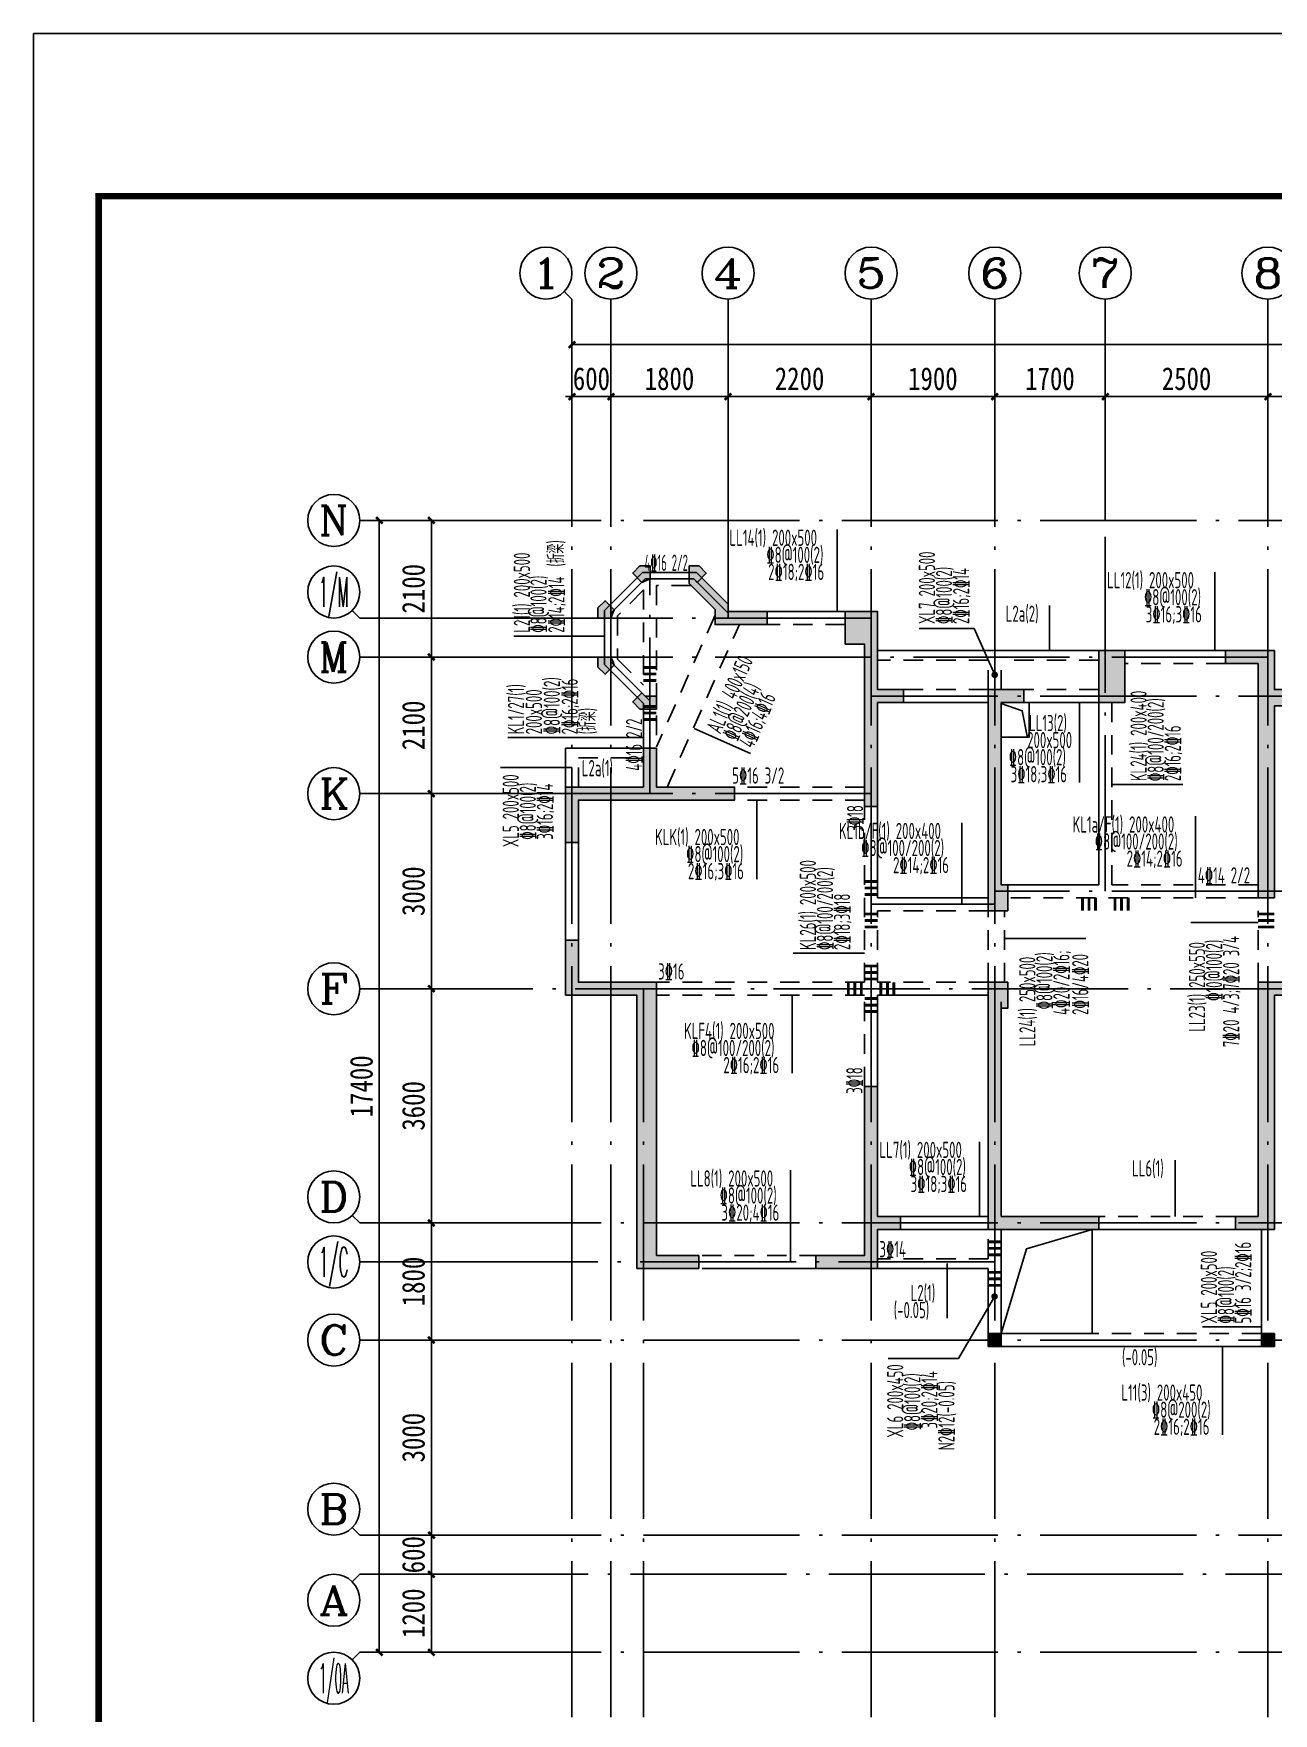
# Model space of a CAD drawing. Extents: x -144902 to 588294, y -160863 to 65494.
# Drawn here: x 243076 to 262138, y -26669 to -845 of the extents above; entities that cross this region are included whole.
import ezdxf
from ezdxf.enums import TextEntityAlignment as Align

# ---------------------------------------------------------------- set-up
doc = ezdxf.new("R2010")
doc.units = 0
doc.header["$LTSCALE"] = 100
doc.linetypes.add('3', pattern=[5, 3, -2])
doc.linetypes.add('ACAD_ISO04W100', pattern=[30.5, 24, -3, 0.5, -3])
doc.layers.get('0').update_dxf_attribs({"linetype": 'CONTINUOUS'})
doc.layers.get('Defpoints').update_dxf_attribs({"linetype": 'CONTINUOUS'})
for name, color, linetype in [('1508', 2, 'CONTINUOUS'), ('AXIS', 3, 'CONTINUOUS'), ('AXIS_TEXT', 7, 'CONTINUOUS'), ('DOTE', 253, 'ACAD_ISO04W100'), ('GZ', 7, 'CONTINUOUS'), ('HATCH', 254, 'CONTINUOUS'), ('HIDE_BEAMDIMLOCAL', 7, 'CONTINUOUS'), ('HIDE_BEAMDIMMASS', 2, 'CONTINUOUS'), ('P排气道', 232, 'CONTINUOUS'), ('S_BEAMDIMLOCAL', 7, 'CONTINUOUS'), ('S_BEAMDIMMASS', 2, 'CONTINUOUS'), ('tk', 7, 'CONTINUOUS'), ('梁', 4, 'CONTINUOUS'), ('梁虚线', 134, '3'), ('次梁箍筋', 1, 'CONTINUOUS'), ('砼墙', 3, 'CONTINUOUS'), ('门', 174, 'CONTINUOUS'), ('门虚线', 174, '3'), ('零厚板', 7, 'CONTINUOUS')]:
    doc.layers.add(name, color=color, linetype=linetype)
doc.styles.add('_HZTXT', font='complex.shx', dxfattribs={"width": 0.7, "bigfont": 'tssdchn.shx'})
doc.styles.add('COMPLEX', font='COMPLEX')
doc.styles.add('DIM_FONT', font='SIMHEI.TTF', dxfattribs={"width": 0.8})
doc.styles.get("Standard").update_dxf_attribs({"font": 'tssdeng.shx', "width": 0.7, "bigfont": 'tssdchn.shx'})
doc.dimstyles.new('_TCH_ARCH&&100', dxfattribs={"dimtxt": 350, "dimasz": 100, "dimexe": 250, "dimexo": 300, "dimgap": 100, "dimtad": 1, "dimdec": 0, "dimzin": 0, "dimdsep": 46, "dimtxsty": 'DIM_FONT', "dimblk": 'ARCHTICK', "dimcen": 0.09, "dimclrt": 7, "dimazin": 2, "dimtfac": 1, "dimtdec": 0, "dimtix": 1, "dimtmove": 2, "dimatfit": 3, "dimfxl": 1, "dimtolj": 1, "dimtzin": 0, "dimarcsym": 0})

# ---------------------------------------------------------------- blocks, each defined once
blk = doc.blocks.new('A1tk')
at = {"layer": 'tk', "color": 5}
blk.add_lwpolyline([(0, 0), (0, 59400), (84100, 59400), (84100, 0)], close=True, dxfattribs=at)
at = {"layer": 'tk', "const_width": 100}
blk.add_lwpolyline([(2500, 1000), (83100, 1000), (83100, 58400), (2500, 58400)], close=True, dxfattribs=at)
blk = doc.blocks.new('2012120710010639')
at = {"layer": 'P排气道', "linetype": 'ByBlock'}
blk.add_lwpolyline([(400, 5400), (400, 5900), (0, 5900), (0, 5400)], close=True, dxfattribs=at)
blk.add_lwpolyline([(400, 5900), (77, 5789), (0, 5400)], dxfattribs=at)
at = {"layer": 'P排气道', "linetype": 'ByBlock', "elevation": 0}
for points in [[(27585, 5385), (27585, 5915), (27155, 5915), (27155, 5385)], [(9485, 1065), (9085, 1065), (9085, 1415), (9485, 1415)], [(18285, 1065), (18685, 1065), (18685, 1415), (18285, 1415)], [(13770, 500), (13770, 0), (13370, 0), (13370, 500)], [(14000, 500), (14000, 0), (14400, 0), (14400, 500)]]:
    blk.add_lwpolyline(points, close=True, dxfattribs=at)
for points in [[(27585, 5900), (27262, 5789), (27185, 5400)], [(9485, 1415), (9151, 1329), (9085, 1065)], [(18685, 1415), (18351, 1329), (18285, 1065)], [(13770, 500), (13447, 389), (13370, 0)], [(14400, 500), (14077, 389), (14000, 0)]]:
    blk.add_lwpolyline(points, dxfattribs=at)
blk = doc.blocks.new('_ArchTick')
at = {"color": 0, "linetype": 'ByBlock', "const_width": 0.4}
blk.add_lwpolyline([(-0.5, -0.5), (0.5, 0.5)], dxfattribs=at)
blk = doc.blocks.new('*D1650')
at = {"layer": 'AXIS', "color": 0, "lineweight": -2}
for p, q in [((2761, 5875), (1650, 5875)), ((1900, 4675), (1900, 5875)), ((2761, 4675), (1650, 4675))]:
    blk.add_line(p, q, dxfattribs=at)
at = {"layer": 'Defpoints', "color": 0}
for p in [(1900, 5875), (3061, 5875), (3061, 4675)]:
    blk.add_point(p, dxfattribs=at)
at = {"layer": 'AXIS', "color": 0, "lineweight": -2, "xscale": 100, "yscale": 100, "zscale": 100}
for p, rotation in [((1900, 5875), 90), ((1900, 4675), 270)]:
    blk.add_blockref('_ArchTick', p, dxfattribs=dict(at, rotation=rotation))
at = {"layer": 'AXIS', "color": 7, "insert": (1625, 5275), "char_height": 350, "attachment_point": 5, "rotation": 90, "style": 'DIM_FONT'}
blk.add_mtext('\\A1;1200', dxfattribs=at)
blk = doc.blocks.new('*D1651')
at = {"layer": 'AXIS', "color": 0, "lineweight": -2}
for p, q in [((2761, 6475), (1650, 6475)), ((1900, 6475), (1900, 6575)), ((1900, 5875), (1900, 6475)), ((2761, 5875), (1650, 5875)), ((1900, 5875), (1900, 5775))]:
    blk.add_line(p, q, dxfattribs=at)
at = {"layer": 'Defpoints', "color": 0}
for p in [(1900, 6475), (3061, 6475), (3061, 5875)]:
    blk.add_point(p, dxfattribs=at)
at = {"layer": 'AXIS', "color": 0, "lineweight": -2, "xscale": 100, "yscale": 100, "zscale": 100}
for p, rotation in [((1900, 6475), 270), ((1900, 5875), 90)]:
    blk.add_blockref('_ArchTick', p, dxfattribs=dict(at, rotation=rotation))
at = {"layer": 'AXIS', "color": 7, "insert": (1625, 6175), "char_height": 350, "attachment_point": 5, "rotation": 90, "style": 'DIM_FONT'}
blk.add_mtext('\\A1;600', dxfattribs=at)
blk = doc.blocks.new('*D1652')
at = {"layer": 'AXIS', "color": 0, "lineweight": -2}
for p, q in [((2761, 9475), (1650, 9475)), ((1900, 6475), (1900, 9475)), ((2761, 6475), (1650, 6475))]:
    blk.add_line(p, q, dxfattribs=at)
at = {"layer": 'Defpoints', "color": 0}
for p in [(1900, 9475), (3061, 9475), (3061, 6475)]:
    blk.add_point(p, dxfattribs=at)
at = {"layer": 'AXIS', "color": 0, "lineweight": -2, "xscale": 100, "yscale": 100, "zscale": 100}
for p, rotation in [((1900, 9475), 90), ((1900, 6475), 270)]:
    blk.add_blockref('_ArchTick', p, dxfattribs=dict(at, rotation=rotation))
at = {"layer": 'AXIS', "color": 7, "insert": (1625, 7975), "char_height": 350, "attachment_point": 5, "rotation": 90, "style": 'DIM_FONT'}
blk.add_mtext('\\A1;3000', dxfattribs=at)
blk = doc.blocks.new('*D1653')
at = {"layer": 'AXIS', "color": 0, "lineweight": -2}
for p, q in [((2761, 11275), (1650, 11275)), ((1900, 9475), (1900, 11275)), ((2761, 9475), (1650, 9475))]:
    blk.add_line(p, q, dxfattribs=at)
at = {"layer": 'Defpoints', "color": 0}
for p in [(1900, 11275), (3061, 11275), (3061, 9475)]:
    blk.add_point(p, dxfattribs=at)
at = {"layer": 'AXIS', "color": 0, "lineweight": -2, "xscale": 100, "yscale": 100, "zscale": 100}
for p, rotation in [((1900, 11275), 90), ((1900, 9475), 270)]:
    blk.add_blockref('_ArchTick', p, dxfattribs=dict(at, rotation=rotation))
at = {"layer": 'AXIS', "color": 7, "insert": (1625, 10375), "char_height": 350, "attachment_point": 5, "rotation": 90, "style": 'DIM_FONT'}
blk.add_mtext('\\A1;1800', dxfattribs=at)
blk = doc.blocks.new('*D1654')
at = {"layer": 'AXIS', "color": 0, "lineweight": -2}
for p, q in [((2761, 14875), (1650, 14875)), ((1900, 11275), (1900, 14875)), ((2761, 11275), (1650, 11275))]:
    blk.add_line(p, q, dxfattribs=at)
at = {"layer": 'Defpoints', "color": 0}
for p in [(1900, 14875), (3061, 14875), (3061, 11275)]:
    blk.add_point(p, dxfattribs=at)
at = {"layer": 'AXIS', "color": 0, "lineweight": -2, "xscale": 100, "yscale": 100, "zscale": 100}
for p, rotation in [((1900, 14875), 90), ((1900, 11275), 270)]:
    blk.add_blockref('_ArchTick', p, dxfattribs=dict(at, rotation=rotation))
at = {"layer": 'AXIS', "color": 7, "insert": (1625, 13075), "char_height": 350, "attachment_point": 5, "rotation": 90, "style": 'DIM_FONT'}
blk.add_mtext('\\A1;3600', dxfattribs=at)
blk = doc.blocks.new('*D1655')
at = {"layer": 'AXIS', "color": 0, "lineweight": -2}
for p, q in [((2761, 17875), (1650, 17875)), ((1900, 14875), (1900, 17875)), ((2761, 14875), (1650, 14875))]:
    blk.add_line(p, q, dxfattribs=at)
at = {"layer": 'Defpoints', "color": 0}
for p in [(1900, 17875), (3061, 17875), (3061, 14875)]:
    blk.add_point(p, dxfattribs=at)
at = {"layer": 'AXIS', "color": 0, "lineweight": -2, "xscale": 100, "yscale": 100, "zscale": 100}
for p, rotation in [((1900, 17875), 90), ((1900, 14875), 270)]:
    blk.add_blockref('_ArchTick', p, dxfattribs=dict(at, rotation=rotation))
at = {"layer": 'AXIS', "color": 7, "insert": (1625, 16375), "char_height": 350, "attachment_point": 5, "rotation": 90, "style": 'DIM_FONT'}
blk.add_mtext('\\A1;3000', dxfattribs=at)
blk = doc.blocks.new('*D1656')
at = {"layer": 'AXIS', "color": 0, "lineweight": -2}
for p, q in [((2761, 19975), (1650, 19975)), ((1900, 17875), (1900, 19975)), ((2761, 17875), (1650, 17875))]:
    blk.add_line(p, q, dxfattribs=at)
at = {"layer": 'Defpoints', "color": 0}
for p in [(1900, 19975), (3061, 19975), (3061, 17875)]:
    blk.add_point(p, dxfattribs=at)
at = {"layer": 'AXIS', "color": 0, "lineweight": -2, "xscale": 100, "yscale": 100, "zscale": 100}
for p, rotation in [((1900, 19975), 90), ((1900, 17875), 270)]:
    blk.add_blockref('_ArchTick', p, dxfattribs=dict(at, rotation=rotation))
at = {"layer": 'AXIS', "color": 7, "insert": (1625, 18925), "char_height": 350, "attachment_point": 5, "rotation": 90, "style": 'DIM_FONT'}
blk.add_mtext('\\A1;2100', dxfattribs=at)
blk = doc.blocks.new('*D1657')
at = {"layer": 'AXIS', "color": 0, "lineweight": -2}
for p, q in [((2761, 22075), (1650, 22075)), ((1900, 19975), (1900, 22075)), ((2761, 19975), (1650, 19975))]:
    blk.add_line(p, q, dxfattribs=at)
at = {"layer": 'Defpoints', "color": 0}
for p in [(1900, 22075), (3061, 22075), (3061, 19975)]:
    blk.add_point(p, dxfattribs=at)
at = {"layer": 'AXIS', "color": 0, "lineweight": -2, "xscale": 100, "yscale": 100, "zscale": 100}
for p, rotation in [((1900, 22075), 90), ((1900, 19975), 270)]:
    blk.add_blockref('_ArchTick', p, dxfattribs=dict(at, rotation=rotation))
at = {"layer": 'AXIS', "color": 7, "insert": (1625, 21025), "char_height": 350, "attachment_point": 5, "rotation": 90, "style": 'DIM_FONT'}
blk.add_mtext('\\A1;2100', dxfattribs=at)
blk = doc.blocks.new('*D1658')
at = {"layer": 'AXIS', "color": 0, "lineweight": -2}
for p, q in [((2761, 22075), (850, 22075)), ((1100, 4675), (1100, 22075)), ((2761, 4675), (850, 4675))]:
    blk.add_line(p, q, dxfattribs=at)
at = {"layer": 'Defpoints', "color": 0}
for p in [(1100, 22075), (3061, 22075, 0), (3061, 4675)]:
    blk.add_point(p, dxfattribs=at)
at = {"layer": 'AXIS', "color": 0, "lineweight": -2, "xscale": 100, "yscale": 100, "zscale": 100}
for p, rotation in [((1100, 22075), 90), ((1100, 4675), 270)]:
    blk.add_blockref('_ArchTick', p, dxfattribs=dict(at, rotation=rotation))
at = {"layer": 'AXIS', "color": 7, "insert": (825, 13375), "char_height": 350, "attachment_point": 5, "rotation": 90, "style": 'DIM_FONT'}
blk.add_mtext('\\A1;17400', dxfattribs=at)
blk = doc.blocks.new('*D1679')
at = {"layer": 'AXIS', "color": 0, "lineweight": -2}
for p, q in [((14761, 22375), (14761, 24228)), ((17761, 22375), (17761, 24228)), ((14761, 23978), (17761, 23978))]:
    blk.add_line(p, q, dxfattribs=at)
at = {"layer": 'Defpoints', "color": 0}
for p in [(17761, 23978), (14761, 22075), (17761, 22075)]:
    blk.add_point(p, dxfattribs=at)
at = {"layer": 'AXIS', "color": 0, "lineweight": -2, "xscale": 100, "yscale": 100, "zscale": 100, "rotation": 180}
blk.add_blockref('_ArchTick', (14761, 23978), dxfattribs=at)
at = {"layer": 'AXIS', "color": 0, "lineweight": -2, "xscale": 100, "yscale": 100, "zscale": 100}
blk.add_blockref('_ArchTick', (17761, 23978), dxfattribs=at)
at = {"layer": 'AXIS', "color": 7, "insert": (16261, 24253), "char_height": 350, "attachment_point": 5, "style": 'DIM_FONT'}
blk.add_mtext('\\A1;3000', dxfattribs=at)
blk = doc.blocks.new('*D1680')
at = {"layer": 'AXIS', "color": 0, "lineweight": -2}
for p, q in [((12261, 22375), (12261, 24228)), ((14761, 22375), (14761, 24228)), ((12261, 23978), (14761, 23978))]:
    blk.add_line(p, q, dxfattribs=at)
at = {"layer": 'Defpoints', "color": 0}
for p in [(14761, 23978), (12261, 22075), (14761, 22075)]:
    blk.add_point(p, dxfattribs=at)
at = {"layer": 'AXIS', "color": 0, "lineweight": -2, "xscale": 100, "yscale": 100, "zscale": 100, "rotation": 180}
blk.add_blockref('_ArchTick', (12261, 23978), dxfattribs=at)
at = {"layer": 'AXIS', "color": 0, "lineweight": -2, "xscale": 100, "yscale": 100, "zscale": 100}
blk.add_blockref('_ArchTick', (14761, 23978), dxfattribs=at)
at = {"layer": 'AXIS', "color": 7, "insert": (13511, 24253), "char_height": 350, "attachment_point": 5, "style": 'DIM_FONT'}
blk.add_mtext('\\A1;2500', dxfattribs=at)
blk = doc.blocks.new('*D1681')
at = {"layer": 'AXIS', "color": 0, "lineweight": -2}
for p, q in [((10561, 22375), (10561, 24228)), ((12261, 22375), (12261, 24228)), ((10561, 23978), (12261, 23978))]:
    blk.add_line(p, q, dxfattribs=at)
at = {"layer": 'Defpoints', "color": 0}
for p in [(12261, 23978), (10561, 22075), (12261, 22075)]:
    blk.add_point(p, dxfattribs=at)
at = {"layer": 'AXIS', "color": 0, "lineweight": -2, "xscale": 100, "yscale": 100, "zscale": 100, "rotation": 180}
blk.add_blockref('_ArchTick', (10561, 23978), dxfattribs=at)
at = {"layer": 'AXIS', "color": 0, "lineweight": -2, "xscale": 100, "yscale": 100, "zscale": 100}
blk.add_blockref('_ArchTick', (12261, 23978), dxfattribs=at)
at = {"layer": 'AXIS', "color": 7, "insert": (11411, 24253), "char_height": 350, "attachment_point": 5, "style": 'DIM_FONT'}
blk.add_mtext('\\A1;1700', dxfattribs=at)
blk = doc.blocks.new('*D1682')
at = {"layer": 'AXIS', "color": 0, "lineweight": -2}
for p, q in [((8661, 22375), (8661, 24228)), ((10561, 22375), (10561, 24228)), ((8661, 23978), (10561, 23978))]:
    blk.add_line(p, q, dxfattribs=at)
at = {"layer": 'Defpoints', "color": 0}
for p in [(10561, 23978), (8661, 22075), (10561, 22075)]:
    blk.add_point(p, dxfattribs=at)
at = {"layer": 'AXIS', "color": 0, "lineweight": -2, "xscale": 100, "yscale": 100, "zscale": 100, "rotation": 180}
blk.add_blockref('_ArchTick', (8661, 23978), dxfattribs=at)
at = {"layer": 'AXIS', "color": 0, "lineweight": -2, "xscale": 100, "yscale": 100, "zscale": 100}
blk.add_blockref('_ArchTick', (10561, 23978), dxfattribs=at)
at = {"layer": 'AXIS', "color": 7, "insert": (9611, 24253), "char_height": 350, "attachment_point": 5, "style": 'DIM_FONT'}
blk.add_mtext('\\A1;1900', dxfattribs=at)
blk = doc.blocks.new('*D1683')
at = {"layer": 'AXIS', "color": 0, "lineweight": -2}
for p, q in [((6461, 22375), (6461, 24228)), ((8661, 22375), (8661, 24228)), ((6461, 23978), (8661, 23978))]:
    blk.add_line(p, q, dxfattribs=at)
at = {"layer": 'Defpoints', "color": 0}
for p in [(8661, 23978), (6461, 22075), (8661, 22075)]:
    blk.add_point(p, dxfattribs=at)
at = {"layer": 'AXIS', "color": 0, "lineweight": -2, "xscale": 100, "yscale": 100, "zscale": 100, "rotation": 180}
blk.add_blockref('_ArchTick', (6461, 23978), dxfattribs=at)
at = {"layer": 'AXIS', "color": 0, "lineweight": -2, "xscale": 100, "yscale": 100, "zscale": 100}
blk.add_blockref('_ArchTick', (8661, 23978), dxfattribs=at)
at = {"layer": 'AXIS', "color": 7, "insert": (7561, 24253), "char_height": 350, "attachment_point": 5, "style": 'DIM_FONT'}
blk.add_mtext('\\A1;2200', dxfattribs=at)
blk = doc.blocks.new('*D1684')
at = {"layer": 'AXIS', "color": 0, "lineweight": -2}
for p, q in [((4661, 22375), (4661, 24228)), ((6461, 22375), (6461, 24228)), ((4661, 23978), (6461, 23978))]:
    blk.add_line(p, q, dxfattribs=at)
at = {"layer": 'Defpoints', "color": 0}
for p in [(6461, 23978), (4661, 22075), (6461, 22075)]:
    blk.add_point(p, dxfattribs=at)
at = {"layer": 'AXIS', "color": 0, "lineweight": -2, "xscale": 100, "yscale": 100, "zscale": 100, "rotation": 180}
blk.add_blockref('_ArchTick', (4661, 23978), dxfattribs=at)
at = {"layer": 'AXIS', "color": 0, "lineweight": -2, "xscale": 100, "yscale": 100, "zscale": 100}
blk.add_blockref('_ArchTick', (6461, 23978), dxfattribs=at)
at = {"layer": 'AXIS', "color": 7, "insert": (5561, 24253), "char_height": 350, "attachment_point": 5, "style": 'DIM_FONT'}
blk.add_mtext('\\A1;1800', dxfattribs=at)
blk = doc.blocks.new('*D1685')
at = {"layer": 'AXIS', "color": 0, "lineweight": -2}
for p, q in [((4061, 22375), (4061, 24228)), ((4661, 22375), (4661, 24228)), ((4061, 23978), (3961, 23978)), ((4061, 23978), (4661, 23978)), ((4661, 23978), (4761, 23978))]:
    blk.add_line(p, q, dxfattribs=at)
at = {"layer": 'Defpoints', "color": 0}
for p in [(4661, 23978), (4061, 22075), (4661, 22075)]:
    blk.add_point(p, dxfattribs=at)
at = {"layer": 'AXIS', "color": 0, "lineweight": -2, "xscale": 100, "yscale": 100, "zscale": 100}
blk.add_blockref('_ArchTick', (4061, 23978), dxfattribs=at)
at = {"layer": 'AXIS', "color": 0, "lineweight": -2, "xscale": 100, "yscale": 100, "zscale": 100, "rotation": 180}
blk.add_blockref('_ArchTick', (4661, 23978), dxfattribs=at)
at = {"layer": 'AXIS', "color": 7, "insert": (4361, 24253), "char_height": 350, "attachment_point": 5, "style": 'DIM_FONT'}
blk.add_mtext('\\A1;600', dxfattribs=at)
blk = doc.blocks.new('*D1686')
at = {"layer": 'AXIS', "color": 0, "lineweight": -2}
for p, q in [((4061, 22375), (4061, 25028)), ((43161, 22375), (43161, 25028)), ((4061, 24778), (43161, 24778))]:
    blk.add_line(p, q, dxfattribs=at)
at = {"layer": 'Defpoints', "color": 0}
for p in [(43161, 24778), (4061, 22075), (43161, 22075)]:
    blk.add_point(p, dxfattribs=at)
at = {"layer": 'AXIS', "color": 0, "lineweight": -2, "xscale": 100, "yscale": 100, "zscale": 100, "rotation": 180}
blk.add_blockref('_ArchTick', (4061, 24778), dxfattribs=at)
at = {"layer": 'AXIS', "color": 0, "lineweight": -2, "xscale": 100, "yscale": 100, "zscale": 100}
blk.add_blockref('_ArchTick', (43161, 24778), dxfattribs=at)
at = {"layer": 'AXIS', "color": 7, "insert": (23611, 25053), "char_height": 350, "attachment_point": 5, "style": 'DIM_FONT'}
blk.add_mtext('\\A1;39100', dxfattribs=at)
blk = doc.blocks.new('_AXISO')
blk.add_circle((0, 0), 0.5)
at = {"layer": 'AXIS_TEXT', "style": 'COMPLEX', "width": 1.041667}
blk.add_attdef('A', text='', height=0.56, dxfattribs=at).set_placement((-0.25, -0.28), (0.25, -0.28), align=Align.FIT)
blk = doc.blocks.new('2012122714531000')
at = {"layer": 'HATCH'}
blk.add_hatch(color=256, dxfattribs=at).paths.add_polyline_path([(0, 200), (200, 200), (200, 0), (0, 0)])
at = {"layer": 'GZ'}
blk.add_lwpolyline([(0, 200), (200, 200), (200, 0), (0, 0)], close=True, dxfattribs=at)
blk = doc.blocks.new('2012122621245179')
at = {"layer": 'GZ'}
h = blk.add_hatch(color=256, dxfattribs=at)
h.paths.add_polyline_path([(5985.8, 21123.5), (6127.3, 21265), (6017.2, 21375), (5861.6, 21375), (5861.6, 21175), (5934.4, 21175)])
h.paths.add_polyline_path([(5137.3, 21123.5), (4995.9, 21265), (5105.9, 21375), (5261.6, 21375), (5261.6, 21175), (5202.6, 21150.6)])
h.paths.add_polyline_path([(5137.3, 19426.5), (4995.9, 19285.1), (5105.9, 19175), (5361.4, 19175), (5361.4, 19375), (5188.8, 19375)])
h.paths.add_polyline_path([(4713, 19850.8), (4571.6, 19709.3), (4461.6, 19819.4), (4461.6, 19975), (4661.6, 19975), (4693.3, 19898.4)])
h.paths.add_polyline_path([(4713, 20699.3), (4571.6, 20840.7), (4461.6, 20730.7), (4461.6, 20575), (4661.6, 20575), (4687.2, 20637.2)])
at = {"layer": 'HATCH'}
for points in [[(7061.4, 20675), (7061.4, 20475), (6261.4, 20475), (6261.4, 20706.6), (5861.6, 21106.4), (5861.6, 21275), (5975.8, 21275), (6461.4, 20789.4), (6461.4, 20675)], [(8561.4, 17675), (8561.4, 20175), (8261.4, 20175), (8261.4, 20675), (8761.4, 20675), (8761.4, 19475), (9161.4, 19475), (9161.4, 19275), (8761.4, 19275), (8761.4, 17675)], [(12161.4, 20075.2), (12561.4, 20075.2), (12561.4, 19275.2), (12161.4, 19275.2)], [(14111.4, 20075.2), (14111.4, 19875.2), (14611.4, 19875.2), (14611.4, 16275), (14861.4, 16275), (14861.4, 19225), (15361.4, 19225), (15361.4, 19475), (14861.4, 19475), (14861.4, 20075.2)], [(11011.4, 19275), (11011.4, 19475), (10461.4, 19475), (10461.4, 16075), (10761.4, 16075), (10761.4, 16475), (10661.4, 16475), (10661.4, 19275)], [(5161.4, 18575), (5161.4, 17975), (3961.4, 17975), (3961.4, 17125), (4161.4, 17125), (4161.4, 17775), (6561.4, 17775), (6561.4, 17975), (5361.4, 17975), (5361.4, 18575)], [(3961.4, 14775), (5061.4, 14775), (5061.4, 10575), (6011.4, 10575), (6011.4, 10775), (5361.4, 10775), (5361.4, 14975), (4161.4, 14975), (4161.4, 15625), (3961.4, 15625)], [(10461.4, 11175), (12161.4, 11175), (12161.4, 11375), (10661.4, 11375), (10661.4, 14575), (10761.4, 14575), (10761.4, 14975), (10461.4, 14975)], [(14861.4, 11175), (14861.4, 14775), (16261.4, 14775), (16261.4, 14975), (14611.4, 14975), (14611.4, 11375), (14261.4, 11375), (14261.4, 11175)], [(7811.4, 10575), (8761.4, 10575), (8761.4, 11175), (9111.4, 11175), (9111.4, 11375), (8761.4, 11375), (8761.4, 13375), (8561.4, 13375), (8561.4, 10775), (7811.4, 10775)]]:
    blk.add_hatch(color=256, dxfattribs=at).paths.add_polyline_path(points)
at = {"layer": 'AXIS'}
for p, q in [((3944.2, 25594.8, 0), (4061.4, 25477.6, 0)), ((4061.4, 22075, 0), (4061.4, 25477.6, 0)), ((4661.4, 22075, 0), (4661.4, 25477.6, 0)), ((6461.4, 22075, 0), (6461.4, 25477.6, 0)), ((8661.4, 22075, 0), (8661.4, 25477.6, 0)), ((10561.4, 22075, 0), (10561.4, 25477.6, 0)), ((12261.4, 22075, 0), (12261.4, 25477.6, 0)), ((14761.4, 22075, 0), (14761.4, 25477.6, 0)), ((3461.4, 22075, 0), (800, 22075, 0)), ((682.8, 20692.2, 0), (800, 20575, 0)), ((3461.4, 20575, 0), (800, 20575, 0)), ((3461.4, 19975, 0), (800, 19975, 0)), ((3461.4, 17875, 0), (800, 17875, 0)), ((3461.4, 14875, 0), (800, 14875, 0)), ((682.8, 11392.2, 0), (800, 11275, 0)), ((3461.4, 11275, 0), (800, 11275, 0)), ((3461.4, 10675, 0), (800, 10675, 0)), ((3461.4, 9475, 0), (800, 9475, 0)), ((682.8, 6592.2, 0), (800, 6475, 0)), ((3461.4, 6475, 0), (800, 6475, 0)), ((682.8, 5757.8, 0), (800, 5875, 0)), ((3461.4, 5875, 0), (800, 5875, 0)), ((682.8, 4557.8, 0), (800, 4675, 0)), ((3461.4, 4675, 0), (800, 4675, 0))]:
    blk.add_line(p, q, dxfattribs=at)
at = {"layer": 'DOTE'}
for p, q in [((4061.4, 3675, 0), (4061.4, 23075, 0)), ((4661.4, 3675, 0), (4661.4, 23075, 0)), ((6461.4, 20575, 0), (6461.4, 23075, 0)), ((8661.4, 3675, 0), (8661.4, 23075, 0)), ((10561.4, 3675, 0), (10561.4, 23075, 0)), ((12261.4, 16375, 0), (12261.4, 23075, 0)), ((14761.4, 3675, 0), (14761.4, 23075, 0)), ((44161.4, 22075, 0), (3061.4, 22075, 0)), ((5188.8, 21175, 0), (4661.4, 20647.6, 0)), ((5934.4, 21175, 0), (5188.8, 21175, 0)), ((5261.4, 17875, 0), (5261.4, 21175, 0)), ((5934.4, 21175, 0), (6461.4, 20648)), ((8661.4, 20575, 0), (3061.4, 20575, 0)), ((14761.4, 19975, 0), (3061.4, 19975, 0)), ((4661.4, 19902.4, 0), (5261.4, 19302.4, 0)), ((44161.4, 19375, 0), (8661.4, 19375, 0)), ((8661.4, 17875, 0), (3061.4, 17875, 0)), ((14761.4, 16375, 0), (10561.4, 16375, 0)), ((20061.4, 16375, 0), (14761.4, 16375, 0)), ((10561.4, 16175, 0), (8661.4, 16175, 0)), ((33961.4, 14875, 0), (3461.4, 14875, 0)), ((5161.4, 3675, 0), (5161.4, 14875, 0)), ((44161.4, 11275, 0), (3061.4, 11275, 0)), ((10561.4, 10675, 0), (3061.4, 10675, 0)), ((44161.4, 9475, 0), (3061.4, 9475, 0)), ((44161.4, 6475, 0), (3061.4, 6475, 0)), ((19561.4, 5875, 0), (3061.4, 5875, 0)), ((44161.4, 4675, 0), (3061.4, 4675, 0))]:
    blk.add_line(p, q, dxfattribs=at)
at = {"layer": 'GZ'}
for points in [[(5137.3, 21123.5), (4995.9, 21265), (5105.9, 21375), (5261.6, 21375), (5261.6, 21175), (5137.3, 21123.5)], [(5985.8, 21123.5), (6127.3, 21265), (6017.2, 21375), (5861.6, 21375), (5861.6, 21175), (5934.4, 21175)], [(4713, 20699.3), (4571.6, 20840.7), (4461.6, 20730.7), (4461.6, 20575), (4661.6, 20575), (4687.2, 20637.2)], [(4713, 19850.8), (4571.6, 19709.3), (4461.6, 19819.4), (4461.6, 19975), (4661.6, 19975), (4693.3, 19898.4)], [(5137.3, 19426.5), (4995.9, 19285.1), (5105.9, 19175), (5361.4, 19175), (5361.4, 19375), (5188.8, 19375)]]:
    blk.add_lwpolyline(points, close=True, dxfattribs=at)
at = {"layer": '梁'}
for p, q in [((5147.4, 21275, 0), (4561.6, 20689.2, 0)), ((5861.6, 21275, 0), (5147.4, 21275, 0)), ((4561.6, 20689.2, 0), (4561.6, 19860.8, 0)), ((8261.4, 20675), (7061.4, 20675)), ((10561.4, 20075.2), (8761.4, 20075.2)), ((12161.4, 20075.2), (10561.4, 20075.2)), ((14111.4, 20075.2), (12561.4, 20075.2)), ((4561.6, 19860.8, 0), (5161.4, 19261, 0)), ((5161.4, 19261, 0), (5161.4, 18575, 0)), ((10461.4, 19275), (9161.4, 19275)), ((12361.4, 19275), (11011.4, 19275)), ((12161.4, 16475), (12161.4, 19275)), ((3961.4, 17975), (3961.4, 18575)), ((3961.4, 18575), (5161.4, 18575)), ((8761.4, 16275), (8761.4, 17775)), ((10461.4, 16275), (8761.4, 16275)), ((12161.4, 16475), (10661.4, 16475)), ((10461.4, 14775), (8761.4, 14775)), ((8761.4, 13375), (8761.4, 14775)), ((10461.4, 11375), (10461.4, 14775)), ((10461.4, 11375), (9111.4, 11375)), ((10461.4, 11175), (9111.4, 11175)), ((14261.4, 11175), (12161.4, 11175)), ((14661.4, 9375), (14661.4, 11175)), ((7861.4, 10575), (6061.4, 10575)), ((14661.4, 9375), (14861.4, 9375))]:
    blk.add_line(p, q, dxfattribs=at)
at = {"layer": '梁', "color": 210}
for p, q in [((10661.4, 9575), (10661.4, 11175)), ((12061.4, 9575), (12061.4, 11175)), ((10461.4, 10575), (8761.4, 10575)), ((10461.4, 9375), (10461.4, 10575)), ((12061.4, 9575), (10661.4, 9575)), ((12161.4, 9375), (10461.4, 9375)), ((14661.4, 9375), (12161.4, 9375))]:
    blk.add_line(p, q, dxfattribs=at)
at = {"layer": '梁虚线'}
for p, q in [((5161.4, 21006.2, 0), (4761.6, 20606.4, 0)), ((5161.4, 21006.2, 0), (5161.4, 19543.8, 0)), ((5892.9, 21075, 0), (5361.4, 21075, 0)), ((5361.4, 21075, 0), (5361.4, 18575, 0)), ((4761.6, 20606.4, 0), (4761.6, 19943.6, 0)), ((8261.4, 20475), (7061.4, 20475)), ((4761.6, 19943.6, 0), (5161.4, 19543.8, 0)), ((10461.4, 19925.2), (8761.4, 19925.2)), ((10461.4, 19475), (10461.4, 19925.2)), ((12161.4, 19925.2), (10661.4, 19925.2)), ((10661.4, 19475), (10661.4, 19925.2)), ((14111.4, 19875.2), (12561.4, 19875.2)), ((10461.4, 19475), (9161.4, 19475)), ((12161.4, 19475), (11011.4, 19475)), ((12361.4, 16475), (12361.4, 19275)), ((4161.4, 18425), (5161.4, 18425)), ((4161.4, 17975), (4161.4, 18425)), ((8561.4, 17975), (6561.4, 17975)), ((8561.4, 17775), (6561.4, 17775)), ((8561.4, 14975), (8561.4, 17675)), ((14611.4, 16275), (10661.4, 16275)), ((14611.4, 16475), (12361.4, 16475)), ((8761.4, 14975), (8761.4, 16075)), ((10461.4, 16075), (8761.4, 16075)), ((10461.4, 14975), (10461.4, 16075)), ((10711.4, 14975), (10711.4, 16075)), ((14611.4, 14975), (14611.4, 16075)), ((8561.4, 14975), (5361.4, 14975)), ((8561.4, 14775), (5361.4, 14775)), ((8561.4, 13375), (8561.4, 14775)), ((10461.4, 14975), (8761.4, 14975)), ((10661.4, 11375), (10661.4, 14875)), ((14261.4, 11375), (12161.4, 11375)), ((7861.4, 10775), (6061.4, 10775))]:
    blk.add_line(p, q, dxfattribs=at)
at = {"layer": '梁虚线', "color": 210}
for p, q in [((10461.4, 10725), (10461.4, 11175)), ((10461.4, 10725), (8761.4, 10725)), ((14661.4, 9575), (12061.4, 9575))]:
    blk.add_line(p, q, dxfattribs=at)
at = {"layer": '砼墙'}
for points in [[(7061.4, 20675), (7061.4, 20475), (6261.4, 20475), (6261.4, 20706.6), (5861.6, 21106.4), (5861.6, 21275), (5975.8, 21275), (6461.4, 20789.4), (6461.4, 20675)], [(8561.4, 17675), (8561.4, 20175), (8261.4, 20175), (8261.4, 20675), (8761.4, 20675), (8761.4, 19475), (9161.4, 19475), (9161.4, 19275), (8761.4, 19275), (8761.4, 17675)], [(12161.4, 20075.2), (12561.4, 20075.2), (12561.4, 19275.2), (12161.4, 19275.2)], [(14111.4, 20075.2), (14111.4, 19875.2), (14611.4, 19875.2), (14611.4, 16275), (14861.4, 16275), (14861.4, 19225), (15361.4, 19225), (15361.4, 19475), (14861.4, 19475), (14861.4, 20075.2)], [(11011.4, 19275), (11011.4, 19475), (10461.4, 19475), (10461.4, 16075), (10761.4, 16075), (10761.4, 16475), (10661.4, 16475), (10661.4, 19275)], [(5161.4, 18575), (5161.4, 17975), (3961.4, 17975), (3961.4, 17125), (4161.4, 17125), (4161.4, 17775), (6561.4, 17775), (6561.4, 17975), (5361.4, 17975), (5361.4, 18575)], [(3961.4, 14775), (5061.4, 14775), (5061.4, 10575), (6011.4, 10575), (6011.4, 10775), (5361.4, 10775), (5361.4, 14975), (4161.4, 14975), (4161.4, 15625), (3961.4, 15625)], [(10461.4, 11175), (12161.4, 11175), (12161.4, 11375), (10661.4, 11375), (10661.4, 14575), (10761.4, 14575), (10761.4, 14975), (10461.4, 14975)], [(14861.4, 11175), (14861.4, 14775), (16261.4, 14775), (16261.4, 14975), (14611.4, 14975), (14611.4, 11375), (14261.4, 11375), (14261.4, 11175)], [(7811.4, 10575), (8761.4, 10575), (8761.4, 11175), (9111.4, 11175), (9111.4, 11375), (8761.4, 11375), (8761.4, 13375), (8561.4, 13375), (8561.4, 10775), (7811.4, 10775)]]:
    blk.add_lwpolyline(points, close=True, dxfattribs=at)
at = {"layer": '门'}
for p, q in [((3961.4, 15625), (3961.4, 17125)), ((4161.4, 15625), (4161.4, 17125))]:
    blk.add_line(p, q, dxfattribs=at)
at = {"layer": '门虚线'}
for p, q in [((3961.4, 15625), (3961.4, 17125)), ((4161.4, 15625), (4161.4, 17125))]:
    blk.add_line(p, q, dxfattribs=at)
at = {"layer": '零厚板'}
blk.add_lwpolyline([(12061.4, 11175), (11051.1, 10879.2), (10661.4, 9575)], dxfattribs=at)
at = {"xscale": -1}
blk.add_blockref('2012120710010639', (38246.4, 13360, 0), dxfattribs=at)
at = {"layer": 'AXIS'}
ref = blk.add_blockref('_AXISO', (3661.4, 25877.6, 0), dxfattribs=dict(at, xscale=800, yscale=800, zscale=800))
ref.add_attrib('A', '1', dxfattribs={"layer": 'AXIS_TEXT', "height": 452.5, "style": '_HZTXT', "width": 2.333333}).set_placement((3435.1, 25651.4, 0), (3887.6, 25651.4, 0), align=Align.FIT)
ref = blk.add_blockref('_AXISO', (4661.4, 25877.6, 0), dxfattribs=dict(at, xscale=800, yscale=800, zscale=800))
ref.add_attrib('A', '2', dxfattribs={"layer": 'AXIS_TEXT', "height": 452.5, "style": '_HZTXT', "width": 1.5}).set_placement((4435.1, 25651.4, 0), (4887.6, 25651.4, 0), align=Align.FIT)
ref = blk.add_blockref('_AXISO', (6461.4, 25877.6, 0), dxfattribs=dict(at, xscale=800, yscale=800, zscale=800))
ref.add_attrib('A', '4', dxfattribs={"layer": 'AXIS_TEXT', "height": 452.5, "style": '_HZTXT', "width": 1.3125}).set_placement((6235.1, 25651.4, 0), (6687.6, 25651.4, 0), align=Align.FIT)
ref = blk.add_blockref('_AXISO', (8661.4, 25877.6, 0), dxfattribs=dict(at, xscale=800, yscale=800, zscale=800))
ref.add_attrib('A', '5', dxfattribs={"layer": 'AXIS_TEXT', "height": 452.5, "style": '_HZTXT', "width": 1.5}).set_placement((8435.1, 25651.4, 0), (8887.6, 25651.4, 0), align=Align.FIT)
ref = blk.add_blockref('_AXISO', (10561.4, 25877.6, 0), dxfattribs=dict(at, xscale=800, yscale=800, zscale=800))
ref.add_attrib('A', '6', dxfattribs={"layer": 'AXIS_TEXT', "height": 452.5, "style": '_HZTXT', "width": 1.5}).set_placement((10335.1, 25651.4, 0), (10787.6, 25651.4, 0), align=Align.FIT)
ref = blk.add_blockref('_AXISO', (12261.4, 25877.6, 0), dxfattribs=dict(at, xscale=800, yscale=800, zscale=800))
ref.add_attrib('A', '7', dxfattribs={"layer": 'AXIS_TEXT', "height": 452.5, "style": '_HZTXT', "width": 1.5}).set_placement((12035.1, 25651.4, 0), (12487.6, 25651.4, 0), align=Align.FIT)
ref = blk.add_blockref('_AXISO', (14761.4, 25877.6, 0), dxfattribs=dict(at, xscale=800, yscale=800, zscale=800))
ref.add_attrib('A', '8', dxfattribs={"layer": 'AXIS_TEXT', "height": 452.5, "style": '_HZTXT', "width": 1.5}).set_placement((14535.1, 25651.4, 0), (14987.6, 25651.4, 0), align=Align.FIT)
ref = blk.add_blockref('_AXISO', (400, 22075, 0), dxfattribs=dict(at, xscale=800, yscale=800, zscale=800))
ref.add_attrib('A', 'N', dxfattribs={"layer": 'AXIS_TEXT', "height": 452.5, "style": '_HZTXT', "width": 1.105263}).set_placement((173.7, 21848.7, 0), (626.3, 21848.7, 0), align=Align.FIT)
ref = blk.add_blockref('_AXISO', (400, 20975, 0), dxfattribs=dict(at, xscale=800, yscale=800, zscale=800))
ref.add_attrib('A', '1/M', dxfattribs={"layer": 'AXIS_TEXT', "height": 452.55, "style": '_HZTXT', "width": 0.362069}).set_placement((173.7, 20748.7, 0), (626.3, 20748.7, 0), align=Align.FIT)
ref = blk.add_blockref('_AXISO', (400, 19975, 0), dxfattribs=dict(at, xscale=800, yscale=800, zscale=800))
ref.add_attrib('A', 'M', dxfattribs={"layer": 'AXIS_TEXT', "height": 452.5, "style": '_HZTXT'}).set_placement((173.7, 19748.7, 0), (626.3, 19748.7, 0), align=Align.FIT)
ref = blk.add_blockref('_AXISO', (400, 17875, 0), dxfattribs=dict(at, xscale=800, yscale=800, zscale=800))
ref.add_attrib('A', 'K', dxfattribs={"layer": 'AXIS_TEXT', "height": 452.5, "style": '_HZTXT', "width": 1.105263}).set_placement((173.7, 17648.7, 0), (626.3, 17648.7, 0), align=Align.FIT)
ref = blk.add_blockref('_AXISO', (400, 14875, 0), dxfattribs=dict(at, xscale=800, yscale=800, zscale=800))
ref.add_attrib('A', 'F', dxfattribs={"layer": 'AXIS_TEXT', "height": 452.5, "style": '_HZTXT', "width": 1.3125}).set_placement((173.7, 14648.7, 0), (626.3, 14648.7, 0), align=Align.FIT)
ref = blk.add_blockref('_AXISO', (400, 11675, 0), dxfattribs=dict(at, xscale=800, yscale=800, zscale=800))
ref.add_attrib('A', 'D', dxfattribs={"layer": 'AXIS_TEXT', "height": 452.5, "style": '_HZTXT', "width": 1.235294}).set_placement((173.7, 11448.7, 0), (626.3, 11448.7, 0), align=Align.FIT)
ref = blk.add_blockref('_AXISO', (400, 10675, 0), dxfattribs=dict(at, xscale=800, yscale=800, zscale=800))
ref.add_attrib('A', '1/C', dxfattribs={"layer": 'AXIS_TEXT', "height": 452.55, "style": '_HZTXT', "width": 0.403846}).set_placement((173.7, 10448.7, 0), (626.3, 10448.7, 0), align=Align.FIT)
ref = blk.add_blockref('_AXISO', (400, 9475, 0), dxfattribs=dict(at, xscale=800, yscale=800, zscale=800))
ref.add_attrib('A', 'C', dxfattribs={"layer": 'AXIS_TEXT', "height": 452.5, "style": '_HZTXT', "width": 1.4}).set_placement((173.7, 9248.7, 0), (626.3, 9248.7, 0), align=Align.FIT)
ref = blk.add_blockref('_AXISO', (400, 6875, 0), dxfattribs=dict(at, xscale=800, yscale=800, zscale=800))
ref.add_attrib('A', 'B', dxfattribs={"layer": 'AXIS_TEXT', "height": 452.5, "style": '_HZTXT', "width": 1.235294}).set_placement((173.7, 6648.7, 0), (626.3, 6648.7, 0), align=Align.FIT)
ref = blk.add_blockref('_AXISO', (400, 5475, 0), dxfattribs=dict(at, xscale=800, yscale=800, zscale=800))
ref.add_attrib('A', 'A', dxfattribs={"layer": 'AXIS_TEXT', "height": 452.5, "style": '_HZTXT', "width": 1.166667}).set_placement((173.7, 5248.7, 0), (626.3, 5248.7, 0), align=Align.FIT)
ref = blk.add_blockref('_AXISO', (400, 4275, 0), dxfattribs=dict(at, xscale=800, yscale=800, zscale=800))
ref.add_attrib('A', '1/0A', dxfattribs={"layer": 'AXIS_TEXT', "height": 452.55, "style": '_HZTXT', "width": 0.28}).set_placement((173.7, 4048.7, 0), (626.3, 4048.7, 0), align=Align.FIT)
at = {"layer": 'HATCH'}
for p in [(10461.4, 9375), (14661.4, 9375)]:
    blk.add_blockref('2012122714531000', p, dxfattribs=at)
at = {"layer": 'AXIS'}
for p1, p2, distance, picture, middle in [((4061.4, 22075, 0), (43161.4, 22075, 0), 2702.6, '*D1686', (23611.4, 25052.6, 0)), ((4061.4, 22075, 0), (4661.4, 22075, 0), 1902.6, '*D1685', (4361.4, 24252.6, 0)), ((4661.4, 22075, 0), (6461.4, 22075, 0), 1902.6, '*D1684', (5561.4, 24252.6, 0)), ((6461.4, 22075, 0), (8661.4, 22075, 0), 1902.6, '*D1683', (7561.4, 24252.6, 0)), ((8661.4, 22075, 0), (10561.4, 22075, 0), 1902.6, '*D1682', (9611.4, 24252.6, 0)), ((10561.4, 22075, 0), (12261.4, 22075, 0), 1902.6, '*D1681', (11411.4, 24252.6, 0)), ((12261.4, 22075, 0), (14761.4, 22075, 0), 1902.6, '*D1680', (13511.4, 24252.6, 0)), ((14761.4, 22075, 0), (17761.4, 22075, 0), 1902.6, '*D1679', (16261.4, 24252.6, 0)), ((3061.4, 4675, 0), (3061.4, 22075, 0), 1961.4, '*D1658', (825, 13375, 0)), ((3061.4, 19975, 0), (3061.4, 22075, 0), 1161.4, '*D1657', (1625, 21025, 0)), ((3061.4, 17875, 0), (3061.4, 19975, 0), 1161.4, '*D1656', (1625, 18925, 0)), ((3061.4, 14875, 0), (3061.4, 17875, 0), 1161.4, '*D1655', (1625, 16375, 0)), ((3061.4, 11275, 0), (3061.4, 14875, 0), 1161.4, '*D1654', (1625, 13075, 0)), ((3061.4, 9475, 0), (3061.4, 11275, 0), 1161.4, '*D1653', (1625, 10375, 0)), ((3061.4, 6475, 0), (3061.4, 9475, 0), 1161.4, '*D1652', (1625, 7975, 0)), ((3061.4, 5875, 0), (3061.4, 6475, 0), 1161.4, '*D1651', (1625, 6175, 0)), ((3061.4, 4675, 0), (3061.4, 5875, 0), 1161.4, '*D1650', (1625, 5275, 0))]:
    dim = blk.add_aligned_dim(p1=p1, p2=p2, distance=distance, dimstyle='_TCH_ARCH&&100', dxfattribs=at)
    dim.commit()
    dim.dimension.update_dxf_attribs({"geometry": picture, "text_midpoint": middle})

msp = doc.modelspace()

# ---------------------------------------------------------------- linework, layer by layer
at = {"layer": 'HIDE_BEAMDIMMASS'}
for p, q in [((256693.049, -9992.018), (257534.497, -9992.018)), ((257534.497, -9992.018), (257852.791, -10702.341, 0)), ((251852.999, -10105.959), (250457.975, -10105.959)), ((254099.691, -11912.788), (253231.835, -11527.074)), ((250367.896, -11667.508), (252454.997, -11667.508)), ((250254.156, -12129.232), (251352.791, -12129.232)), ((260745.79, -12387.147), (259652.791, -12387.147)), ((260867.964, -14511.216), (261902.791, -14511.216)), ((259252.039, -14757.776), (258002.791, -14757.776)), ((254756.231, -14984.077), (255852.791, -14984.077)), ((257852.791, -20256.474), (257297.707, -21215.424)), ((261049.989, -20725.195), (261952.791, -20725.195)), ((256216.783, -21215.424), (257297.707, -21215.424))]:
    msp.add_line(p, q, dxfattribs=at)
at = {"layer": 'HIDE_BEAMDIMMASS', "const_width": 50, "elevation": 0}
msp.add_lwpolyline([(257877.791, -10702.341, -1), (257827.791, -10702.341, -1)], format="xyb", close=True, dxfattribs=at)
at = {"layer": 'HIDE_BEAMDIMMASS', "const_width": 50}
msp.add_lwpolyline([(257876.067, -20259.453, -1), (257826.067, -20259.453, -1)], format="xyb", close=True, dxfattribs=at)
at = {"layer": 'S_BEAMDIMMASS'}
for p, q in [((255429.33, -8469.975), (255429.33, -9729.232)), ((261234.981, -9122.375), (261234.981, -10329.072)), ((258694.659, -9637.384), (258694.659, -10329.072)), ((259157.443, -12355.923), (259157.443, -11129.232)), ((254196.642, -13845.643), (254196.642, -12629.232)), ((260940.958, -12877.6), (260940.958, -14129.233)), ((257349.325, -12977.61, 0), (257349.325, -14229.243, 0)), ((254741.337, -16826.827), (254741.333, -15629.236)), ((257619.803, -17880.354), (257619.794, -19029.241)), ((254710.658, -18319.969), (254710.658, -19729.232)), ((260624.84, -18163.992), (260624.84, -19029.243)), ((257122.911, -20593.18), (257122.911, -19754.232)), ((261357.083, -22387.104), (261357.083, -21029.232))]:
    msp.add_line(p, q, dxfattribs=at)
at = {"layer": '梁虚线'}
for p, q in [((253552.791, -9786.8, 0), (252652.79, -11811.802, 0)), ((252816.104, -12429.231), (253927.21, -9929.242, 0))]:
    msp.add_line(p, q, dxfattribs=at)
at = {"layer": '次梁箍筋', "const_width": 44.9, "elevation": 0}
for points in [[(252652.791, -10589.762), (252452.791, -10589.762)], [(252652.791, -10689.762), (252452.791, -10689.762)], [(252652.791, -10789.762), (252452.791, -10789.762)], [(252652.791, -11189.762), (252452.791, -11189.762)], [(252652.791, -11289.762), (252452.791, -11289.762)], [(252652.791, -11389.762), (252452.791, -11389.762)]]:
    msp.add_lwpolyline(points, dxfattribs=at)
at = {"layer": '次梁箍筋', "const_width": 44.9}
for points in [[(256052.791, -13879.233), (255852.791, -13879.233)], [(256052.791, -13979.233), (255852.791, -13979.233)], [(256052.791, -14079.233), (255852.791, -14079.233)], [(259202.791, -14129.233), (259202.791, -14329.233)], [(259302.791, -14129.233), (259302.791, -14329.233)], [(259402.791, -14129.233), (259402.791, -14329.233)], [(259702.791, -14129.233), (259702.791, -14329.233)], [(259802.791, -14129.233), (259802.791, -14329.233)], [(259902.791, -14129.233), (259902.791, -14329.233)], [(256052.791, -14379.233), (255852.791, -14379.233)], [(256052.791, -14479.233), (255852.791, -14479.233)], [(262152.791, -14379.233), (261902.791, -14379.233)], [(262152.791, -14479.233), (261902.791, -14479.233)], [(256052.791, -14579.233), (255852.791, -14579.233)], [(262152.791, -14579.233), (261902.791, -14579.233)], [(256052.791, -15179.243), (255852.791, -15179.243)], [(255602.791, -15429.232), (255602.791, -15629.232)], [(255702.791, -15429.232), (255702.791, -15629.232)], [(255802.791, -15429.232), (255802.791, -15629.232)], [(256052.791, -15279.243), (255852.791, -15279.243)], [(256052.791, -15379.243), (255852.791, -15379.243)], [(256102.791, -15429.232), (256102.791, -15629.232)], [(256202.791, -15429.232), (256202.791, -15629.232)], [(256302.791, -15429.232), (256302.791, -15629.232)], [(256052.791, -15679.243), (255852.791, -15679.243)], [(256052.791, -15779.243), (255852.791, -15779.243)], [(256052.791, -15879.243), (255852.791, -15879.243)], [(257952.791, -19419.54), (257752.791, -19419.54)], [(257952.791, -19519.54), (257752.791, -19519.54)], [(257952.791, -19619.54), (257752.791, -19619.54)], [(257952.791, -19888.16), (257752.791, -19888.16)], [(257952.791, -19988.16), (257752.791, -19988.16)], [(257952.791, -20088.16), (257752.791, -20088.16)]]:
    msp.add_lwpolyline(points, dxfattribs=at)

# ---------------------------------------------------------------- block references
at = {"layer": '1508', "rotation": 270}
msp.add_blockref('A1tk', (243075.8, -844.592), dxfattribs=at)
at = {"layer": 'AXIS'}
msp.add_blockref('2012122621245179', (247291.433, -30404.243), dxfattribs=at)

# ---------------------------------------------------------------- texts
at = {"layer": 'HIDE_BEAMDIMLOCAL', "width": 0.6}
for s, p in [('4%%13216 2/2', (252432.39, -12176.242)), ('3%%13218 ', (255830.219, -13114.526)), ('3%%13218 ', (255820.92, -17143.542))]:
    msp.add_text(s, height=250, rotation=90, dxfattribs=at).set_placement(p)
at = {"layer": 'HIDE_BEAMDIMMASS', "width": 0.6}
for s, rotation, p in [('(折梁)', 90, (251231.847, -9039.446)), ('L21(1) 200x500', 90, (250707.975, -10055.961)), ('XL7 200x500', 90, (256935.364, -9921.047)), ('%%1328@100(2)', 90, (250963.408, -10055.959)), ('2%%13214;2%%13214', 90, (251238.408, -10055.959)), ('%%1328@100(2)', 90, (257197.864, -9921.047)), ('2%%13216;2%%13214', 90, (257460.364, -9921.047)), ('AL1(1) 400x150', 66.037511, (253637.123, -11622.14)), ('%%1328@100(2)', 90, (251167.896, -11617.507)), ('2%%13216;2%%13216', 90, (251442.896, -11617.507)), ('%%1328@200(4)', 66.037511, (253888.421, -11733.828)), ('KL1/27(1) ', 90, (250617.896, -11617.507)), ('200x500', 90, (250892.896, -11617.507)), ('4%%13216;4%%13216', 66.037511, (254139.719, -11845.516)), ('KL24(1) 200x400', 90, (260189.653, -12337.146)), ('%%1328@100/200(2)', 90, (260452.153, -12337.146)), ('(折梁)', 90, (251717.896, -11617.507)), ('2%%13216;2%%13216', 90, (260714.653, -12337.146)), ('XL5 200x500', 90, (250536.741, -13351.837)), ('%%1328@100(2)', 90, (250799.241, -13238.298)), ('3%%13216;2%%13214', 90, (251061.741, -13238.298)), ('KL26(1) 200x500', 90, (255105.697, -14934.077)), ('%%1328@100/200(2)', 90, (255368.197, -14934.077)), ('2%%13218;3%%13218', 90, (255630.697, -14934.077)), ('4%%13220/2%%13216;', 90, (259003.92, -15930.509)), ('LL23(1) 250x550', 90, (261087.592, -16188.73)), ('%%13210@100(2)', 90, (261350.092, -15715.062)), ('7%%13220 4/3;7%%13220 3/4', 90, (261612.592, -16425.859)), ('LL24(1) 250x500', 90, (258478.92, -16415.233)), ('%%1328@100(2)', 90, (258741.42, -15846.239)), ('2%%13216/4%%13220', 90, (259292.645, -15930.509)), ('XL5 200x500', 90, (261271.011, -20675.195)), ('5%%13216 3/2;2%%13216', 90, (261796.011, -20675.195)), ('%%1328@100(2)', 90, (261533.511, -20675.195)), ('XL6 200x450', 90, (256447.831, -22429.253)), ('3%%13220;2%%13214', 90, (256972.831, -22290.256)), ('%%1328@100(2)', 90, (256710.331, -22318.055)), ('N2%%13212(-0.05)', 90, (257235.331, -22623.848))]:
    msp.add_text(s, height=250, rotation=rotation, dxfattribs=at).set_placement(p)
at = {"layer": 'S_BEAMDIMLOCAL'}
for s, rotation, width, p in [('4%%13216 2/2', 0.0001688, 0.5, (252468.978, -9104.464)), ('5%%13216 3/2', 0.0001688, 0.6, (253816.673, -12376.333)), ('3%%13216', 0.0001688, 0.6, (252678.064, -15387.39)), ('3%%13214', 0.0000133, 0.6, (256080.063, -19657.21)), ('(-0.05)', 0.0000133, 0.6, (259808.92, -21318.328))]:
    msp.add_text(s, height=250, rotation=rotation, dxfattribs=dict(at, width=width)).set_placement(p)
at = {"layer": 'S_BEAMDIMLOCAL', "width": 0.6}
msp.add_text('4%%13214 2/2', height=250, dxfattribs=at).set_placement((260975.277, -13909.828))
at = {"layer": 'S_BEAMDIMMASS', "width": 0.6}
for s, p in [('LL14(1) 200x500', (253774.893, -8719.975)), ('%%1328@100(2)', (254340.868, -8982.475)), ('2%%13218;2%%13216', (254369.714, -9244.975)), ('LL12(1) 200x500', (259580.543, -9372.375)), ('%%1328@100(2)', (260146.518, -9634.875)), ('L2a(2) ', (258021.581, -9887.384)), ('3%%13216;3%%13216', (260175.364, -9897.375)), ('LL13(2) ', (258380.519, -11568.423)), ('200x500', (258351.673, -11830.923)), ('%%1328@100(2)', (258068.981, -12093.423)), ('L2a(1) ', (251504.263, -12261.493)), ('3%%13218;3%%13216', (258097.827, -12355.923)), ('KL1a/F(1) 200x400', (259049.982, -13127.6)), ('KLK(1) 200x500', (252628.744, -13320.643)), ('KL1b/F(1) 200x400', (255458.349, -13227.61, 0)), ('%%1328@100/200(2)', (259390.957, -13390.1)), ('%%1328@100/200(2)', (255799.324, -13490.11, 0)), ('2%%13214;2%%13216', (259881.341, -13652.6)), ('2%%13214;2%%13216', (256289.708, -13752.61, 0)), ('LL8(1) 200x500', (253171.605, -18569.969)), ('LL6(1) ', (259963.3, -18413.992)), ('%%1328@100(2)', (253622.196, -18832.469)), ('3%%13220;4%%13216', (253651.042, -19094.969)), ('L2(1) ', (256559.449, -20330.68)), ('(-0.05)', (256299.834, -20593.18)), ('L11(3) 200x450', (259800.724, -21862.104)), ('%%1328@200(2)', (260268.622, -22124.604)), ('2%%13216;2%%13216', (260297.468, -22387.104))]:
    msp.add_text(s, height=250, dxfattribs=at).set_placement(p)
for s, rotation, p in [('%%1328@100(2)', 359.9999713, (253108.181, -13583.142)), ('2%%13216;3%%13216', 359.9999713, (253137.027, -13845.642)), ('KLF4(1) 200x500', 0.0001784, (253075.36, -16301.833)), ('%%1328@100/200(2)', 0.000177, (253191.336, -16564.332)), ('2%%13216;2%%13216', 0.0001723, (253681.721, -16826.831)), ('LL7(1) 200x500', 359.9995582, (256080.748, -18130.342)), ('%%1328@100(2)', 359.9995586, (256531.336, -18392.845)), ('3%%13218;3%%13216', 359.9995586, (256560.181, -18655.346))]:
    msp.add_text(s, height=250, rotation=rotation, dxfattribs=at).set_placement(p)

doc.saveas('drawing.dxf')
